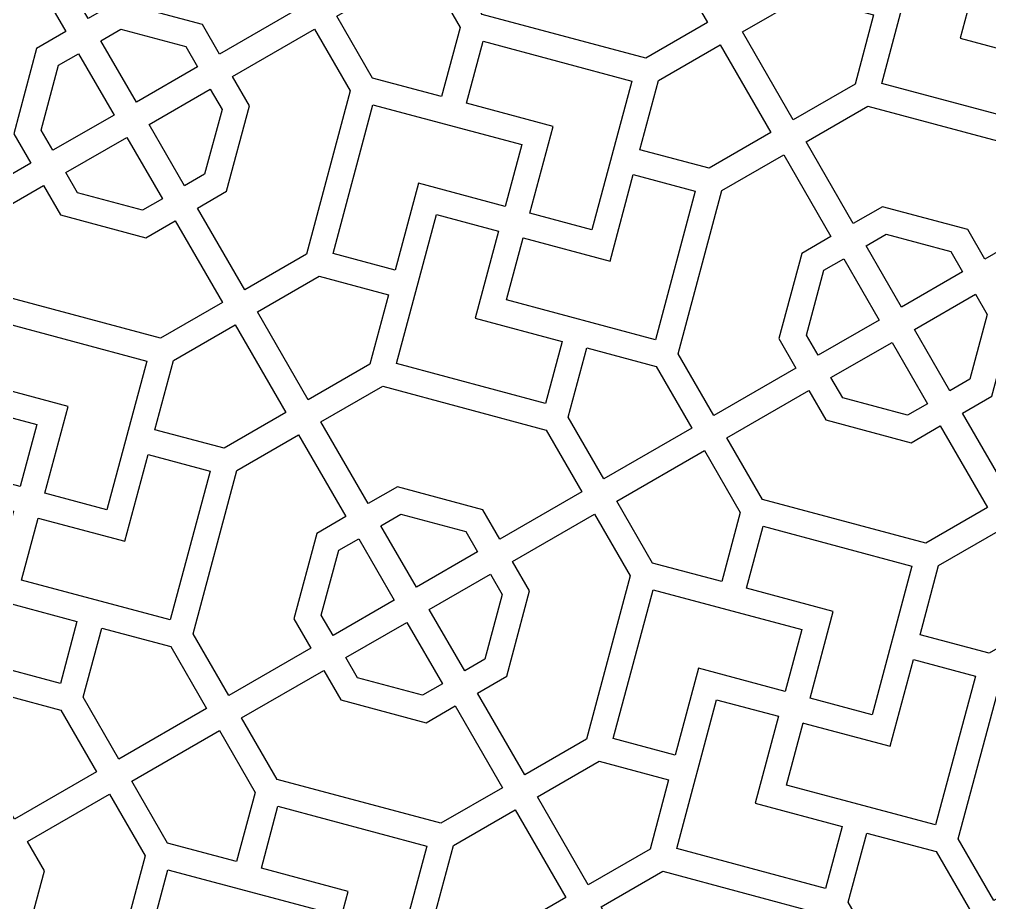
# Model space of a CAD drawing. Header units: centimetres. Extents: x 1.9 to 18.1, y -9.5 to 9.5.
# Drawn here: x 10.741 to 13.928, y 3.923 to 6.825 of the extents above; entities that cross this region are included whole.
import ezdxf

# ---------------------------------------------------------------- set-up
doc = ezdxf.new("R2010")
doc.units = ezdxf.units.CM
doc.header["$MEASUREMENT"] = 0
doc.layers.add('layer 1', color=7, linetype='Continuous')

msp = doc.modelspace()

# ---------------------------------------------------------------- linework, layer by layer
at = {"layer": 'layer 1', "color": 250}
for points, knots in [([(1.85394, 9.5), (1.85394, 9.5), (18.09811, 9.5), (18.09811, 9.5), (18.09811, 9.5), (18.09811, 9.5), (18.09811, 0.05572), (18.09811, 0.05572), (18.09811, 0.05572), (18.09811, 0.05572), (1.85394, 0.05572), (1.85394, 0.05572), (1.85394, 0.05572), (1.85394, 0.05572), (1.85394, 9.5), (1.85394, 9.5)], [0, 0, 0, 0, 0.2, 0.2, 0.2, 0.2, 0.4, 0.4, 0.4, 0.4, 0.6, 0.6, 0.6, 0.6, 1, 1, 1, 1]), ([(11.3429, 6.8074), (11.3429, 6.8074), (11.39878, 6.71061), (11.39878, 6.71061), (11.39878, 6.71061), (11.39878, 6.71061), (11.66827, 6.8662), (11.66827, 6.8662), (11.66827, 6.8662), (11.66827, 6.8662), (11.55109, 7.06916), (11.55109, 7.06916), (11.55109, 7.06916), (11.55109, 7.06916), (11.01444, 7.21296), (11.01444, 7.21296), (11.01444, 7.21296), (11.01444, 7.21296), (10.81156, 7.09582), (10.81156, 7.09582), (10.81156, 7.09582), (10.81156, 7.09582), (10.96667, 6.82717), (10.96667, 6.82717), (10.96667, 6.82717), (10.96667, 6.82717), (11.06254, 6.88252), (11.06254, 6.88252), (11.06254, 6.88252), (11.06254, 6.88252), (11.3429, 6.8074), (11.3429, 6.8074)], [0, 0, 0, 0, 0.1111111, 0.1111111, 0.1111111, 0.1111111, 0.2222222, 0.2222222, 0.2222222, 0.2222222, 0.3333333, 0.3333333, 0.3333333, 0.3333333, 0.4444444, 0.4444444, 0.4444444, 0.4444444, 0.5555556, 0.5555556, 0.5555556, 0.5555556, 0.6666667, 0.6666667, 0.6666667, 0.6666667, 0.7777778, 0.7777778, 0.7777778, 0.7777778, 1, 1, 1, 1]), ([(12.47021, 7.10247), (12.47021, 7.10247), (12.41432, 7.19926), (12.41432, 7.19926), (12.41432, 7.19926), (12.41432, 7.19926), (12.14467, 7.04358), (12.14467, 7.04358), (12.14467, 7.04358), (12.14467, 7.04358), (12.26172, 6.84084), (12.26172, 6.84084), (12.26172, 6.84084), (12.26172, 6.84084), (12.79873, 6.69695), (12.79873, 6.69695), (12.79873, 6.69695), (12.79873, 6.69695), (13.00154, 6.81405), (13.00154, 6.81405), (13.00154, 6.81405), (13.00154, 6.81405), (12.84643, 7.0827), (12.84643, 7.0827), (12.84643, 7.0827), (12.84643, 7.0827), (12.75056, 7.02735), (12.75056, 7.02735), (12.75056, 7.02735), (12.75056, 7.02735), (12.47021, 7.10247), (12.47021, 7.10247)], [0, 0, 0, 0, 0.1111111, 0.1111111, 0.1111111, 0.1111111, 0.2222222, 0.2222222, 0.2222222, 0.2222222, 0.3333333, 0.3333333, 0.3333333, 0.3333333, 0.4444444, 0.4444444, 0.4444444, 0.4444444, 0.5555556, 0.5555556, 0.5555556, 0.5555556, 0.6666667, 0.6666667, 0.6666667, 0.6666667, 0.7777778, 0.7777778, 0.7777778, 0.7777778, 1, 1, 1, 1]), ([(13.90861, 7.04865), (13.90861, 7.04865), (13.70497, 7.10321), (13.70497, 7.10321), (13.70497, 7.10321), (13.70497, 7.10321), (13.57395, 6.61424), (13.57395, 6.61424), (13.57395, 6.61424), (13.57395, 6.61424), (14.06292, 6.48322), (14.06292, 6.48322), (14.06292, 6.48322), (14.06292, 6.48322), (14.11749, 6.68685), (14.11749, 6.68685), (14.11749, 6.68685), (14.11749, 6.68685), (13.83215, 6.76331), (13.83215, 6.76331), (13.83215, 6.76331), (13.83215, 6.76331), (13.90861, 7.04865), (13.90861, 7.04865)], [0, 0, 0, 0, 0.1428571, 0.1428571, 0.1428571, 0.1428571, 0.2857143, 0.2857143, 0.2857143, 0.2857143, 0.4285714, 0.4285714, 0.4285714, 0.4285714, 0.5714286, 0.5714286, 0.5714286, 0.5714286, 0.7142857, 0.7142857, 0.7142857, 0.7142857, 1, 1, 1, 1]), ([(10.72242, 6.44917), (10.72242, 6.44917), (10.79754, 6.72952), (10.79754, 6.72952), (10.79754, 6.72952), (10.79754, 6.72952), (10.89341, 6.78488), (10.89341, 6.78488), (10.89341, 6.78488), (10.89341, 6.78488), (10.73831, 7.05353), (10.73831, 7.05353), (10.73831, 7.05353), (10.73831, 7.05353), (10.53526, 6.9363), (10.53526, 6.9363), (10.53526, 6.9363), (10.53526, 6.9363), (10.39147, 6.39966), (10.39147, 6.39966), (10.39147, 6.39966), (10.39147, 6.39966), (10.50865, 6.19669), (10.50865, 6.19669), (10.50865, 6.19669), (10.50865, 6.19669), (10.7783, 6.35238), (10.7783, 6.35238), (10.7783, 6.35238), (10.7783, 6.35238), (10.72242, 6.44917), (10.72242, 6.44917)], [0, 0, 0, 0, 0.1111111, 0.1111111, 0.1111111, 0.1111111, 0.2222222, 0.2222222, 0.2222222, 0.2222222, 0.3333333, 0.3333333, 0.3333333, 0.3333333, 0.4444444, 0.4444444, 0.4444444, 0.4444444, 0.5555556, 0.5555556, 0.5555556, 0.5555556, 0.6666667, 0.6666667, 0.6666667, 0.6666667, 0.7777778, 0.7777778, 0.7777778, 0.7777778, 1, 1, 1, 1]), ([(12.12821, 6.57101), (12.12821, 6.57101), (12.18912, 6.79832), (12.18912, 6.79832), (12.18912, 6.79832), (12.18912, 6.79832), (12.0718, 7.00151), (12.0718, 7.00151), (12.0718, 7.00151), (12.0718, 7.00151), (11.78343, 6.83501), (11.78343, 6.83501), (11.78343, 6.83501), (11.78343, 6.83501), (11.90065, 6.63198), (11.90065, 6.63198), (11.90065, 6.63198), (11.90065, 6.63198), (12.12821, 6.57101), (12.12821, 6.57101)], [0, 0, 0, 0, 0.1666667, 0.1666667, 0.1666667, 0.1666667, 0.3333333, 0.3333333, 0.3333333, 0.3333333, 0.5, 0.5, 0.5, 0.5, 0.6666667, 0.6666667, 0.6666667, 0.6666667, 1, 1, 1, 1]), ([(13.28336, 6.4951), (13.28336, 6.4951), (13.48633, 6.61228), (13.48633, 6.61228), (13.48633, 6.61228), (13.48633, 6.61228), (13.54725, 6.83966), (13.54725, 6.83966), (13.54725, 6.83966), (13.54725, 6.83966), (13.31976, 6.90062), (13.31976, 6.90062), (13.31976, 6.90062), (13.31976, 6.90062), (13.11686, 6.78348), (13.11686, 6.78348), (13.11686, 6.78348), (13.11686, 6.78348), (13.28336, 6.4951), (13.28336, 6.4951)], [0, 0, 0, 0, 0.1666667, 0.1666667, 0.1666667, 0.1666667, 0.3333333, 0.3333333, 0.3333333, 0.3333333, 0.5, 0.5, 0.5, 0.5, 0.6666667, 0.6666667, 0.6666667, 0.6666667, 1, 1, 1, 1]), ([(11.32591, 6.66854), (11.32591, 6.66854), (11.28746, 6.73515), (11.28746, 6.73515), (11.28746, 6.73515), (11.28746, 6.73515), (11.07443, 6.79223), (11.07443, 6.79223), (11.07443, 6.79223), (11.07443, 6.79223), (11.00874, 6.7543), (11.00874, 6.7543), (11.00874, 6.7543), (11.00874, 6.7543), (11.12517, 6.55264), (11.12517, 6.55264), (11.12517, 6.55264), (11.12517, 6.55264), (11.32591, 6.66854), (11.32591, 6.66854)], [0, 0, 0, 0, 0.1666667, 0.1666667, 0.1666667, 0.1666667, 0.3333333, 0.3333333, 0.3333333, 0.3333333, 0.5, 0.5, 0.5, 0.5, 0.6666667, 0.6666667, 0.6666667, 0.6666667, 1, 1, 1, 1]), ([(11.49696, 6.54056), (11.49696, 6.54056), (11.42184, 6.26021), (11.42184, 6.26021), (11.42184, 6.26021), (11.42184, 6.26021), (11.32596, 6.20486), (11.32596, 6.20486), (11.32596, 6.20486), (11.32596, 6.20486), (11.48107, 5.9362), (11.48107, 5.9362), (11.48107, 5.9362), (11.48107, 5.9362), (11.68388, 6.0533), (11.68388, 6.0533), (11.68388, 6.0533), (11.68388, 6.0533), (11.8277, 6.59005), (11.8277, 6.59005), (11.8277, 6.59005), (11.8277, 6.59005), (11.71056, 6.79295), (11.71056, 6.79295), (11.71056, 6.79295), (11.71056, 6.79295), (11.44107, 6.63736), (11.44107, 6.63736), (11.44107, 6.63736), (11.44107, 6.63736), (11.49696, 6.54056), (11.49696, 6.54056)], [0, 0, 0, 0, 0.1111111, 0.1111111, 0.1111111, 0.1111111, 0.2222222, 0.2222222, 0.2222222, 0.2222222, 0.3333333, 0.3333333, 0.3333333, 0.3333333, 0.4444444, 0.4444444, 0.4444444, 0.4444444, 0.5555556, 0.5555556, 0.5555556, 0.5555556, 0.6666667, 0.6666667, 0.6666667, 0.6666667, 0.7777778, 0.7777778, 0.7777778, 0.7777778, 1, 1, 1, 1]), ([(12.41827, 6.18802), (12.41827, 6.18802), (12.41838, 6.188), (12.41838, 6.188), (12.41838, 6.188), (12.41838, 6.188), (12.4183, 6.1877), (12.4183, 6.1877), (12.4183, 6.1877), (12.4183, 6.1877), (12.62206, 6.13311), (12.62206, 6.13311), (12.62206, 6.13311), (12.62206, 6.13311), (12.75308, 6.62207), (12.75308, 6.62207), (12.75308, 6.62207), (12.75308, 6.62207), (12.26411, 6.7531), (12.26411, 6.7531), (12.26411, 6.7531), (12.26411, 6.7531), (12.20948, 6.54923), (12.20948, 6.54923), (12.20948, 6.54923), (12.20948, 6.54923), (12.49459, 6.47284), (12.49459, 6.47284), (12.49459, 6.47284), (12.49459, 6.47284), (12.41827, 6.18802), (12.41827, 6.18802)], [0, 0, 0, 0, 0.1111111, 0.1111111, 0.1111111, 0.1111111, 0.2222222, 0.2222222, 0.2222222, 0.2222222, 0.3333333, 0.3333333, 0.3333333, 0.3333333, 0.4444444, 0.4444444, 0.4444444, 0.4444444, 0.5555556, 0.5555556, 0.5555556, 0.5555556, 0.6666667, 0.6666667, 0.6666667, 0.6666667, 0.7777778, 0.7777778, 0.7777778, 0.7777778, 1, 1, 1, 1]), ([(13.04361, 6.74118), (13.04361, 6.74118), (12.84071, 6.62404), (12.84071, 6.62404), (12.84071, 6.62404), (12.84071, 6.62404), (12.77972, 6.39642), (12.77972, 6.39642), (12.77972, 6.39642), (12.77972, 6.39642), (13.00697, 6.33553), (13.00697, 6.33553), (13.00697, 6.33553), (13.00697, 6.33553), (13.21011, 6.45281), (13.21011, 6.45281), (13.21011, 6.45281), (13.21011, 6.45281), (13.04361, 6.74118), (13.04361, 6.74118)], [0, 0, 0, 0, 0.1666667, 0.1666667, 0.1666667, 0.1666667, 0.3333333, 0.3333333, 0.3333333, 0.3333333, 0.5, 0.5, 0.5, 0.5, 0.6666667, 0.6666667, 0.6666667, 0.6666667, 1, 1, 1, 1]), ([(10.85117, 6.39444), (10.85117, 6.39444), (11.05192, 6.51035), (11.05192, 6.51035), (11.05192, 6.51035), (11.05192, 6.51035), (10.93548, 6.71201), (10.93548, 6.71201), (10.93548, 6.71201), (10.93548, 6.71201), (10.86979, 6.67408), (10.86979, 6.67408), (10.86979, 6.67408), (10.86979, 6.67408), (10.81271, 6.46106), (10.81271, 6.46106), (10.81271, 6.46106), (10.81271, 6.46106), (10.85117, 6.39444), (10.85117, 6.39444)], [0, 0, 0, 0, 0.1666667, 0.1666667, 0.1666667, 0.1666667, 0.3333333, 0.3333333, 0.3333333, 0.3333333, 0.5, 0.5, 0.5, 0.5, 0.6666667, 0.6666667, 0.6666667, 0.6666667, 1, 1, 1, 1]), ([(11.36821, 6.59529), (11.36821, 6.59529), (11.16746, 6.47939), (11.16746, 6.47939), (11.16746, 6.47939), (11.16746, 6.47939), (11.28389, 6.27772), (11.28389, 6.27772), (11.28389, 6.27772), (11.28389, 6.27772), (11.34958, 6.31565), (11.34958, 6.31565), (11.34958, 6.31565), (11.34958, 6.31565), (11.40666, 6.52868), (11.40666, 6.52868), (11.40666, 6.52868), (11.40666, 6.52868), (11.36821, 6.59529), (11.36821, 6.59529)], [0, 0, 0, 0, 0.1666667, 0.1666667, 0.1666667, 0.1666667, 0.3333333, 0.3333333, 0.3333333, 0.3333333, 0.5, 0.5, 0.5, 0.5, 0.6666667, 0.6666667, 0.6666667, 0.6666667, 1, 1, 1, 1]), ([(12.33674, 6.20982), (12.33674, 6.20982), (12.33699, 6.20975), (12.33699, 6.20975), (12.33699, 6.20975), (12.33699, 6.20975), (12.39154, 6.41334), (12.39154, 6.41334), (12.39154, 6.41334), (12.39154, 6.41334), (11.90257, 6.54436), (11.90257, 6.54436), (11.90257, 6.54436), (11.90257, 6.54436), (11.77155, 6.05539), (11.77155, 6.05539), (11.77155, 6.05539), (11.77155, 6.05539), (11.9753, 6.00079), (11.9753, 6.00079), (11.9753, 6.00079), (11.9753, 6.00079), (12.05175, 6.28612), (12.05175, 6.28612), (12.05175, 6.28612), (12.05175, 6.28612), (12.33673, 6.20976), (12.33673, 6.20976), (12.33673, 6.20976), (12.33673, 6.20976), (12.33674, 6.20982), (12.33674, 6.20982)], [0, 0, 0, 0, 0.1111111, 0.1111111, 0.1111111, 0.1111111, 0.2222222, 0.2222222, 0.2222222, 0.2222222, 0.3333333, 0.3333333, 0.3333333, 0.3333333, 0.4444444, 0.4444444, 0.4444444, 0.4444444, 0.5555556, 0.5555556, 0.5555556, 0.5555556, 0.6666667, 0.6666667, 0.6666667, 0.6666667, 0.7777778, 0.7777778, 0.7777778, 0.7777778, 1, 1, 1, 1]), ([(13.85677, 6.13381), (13.85677, 6.13381), (13.91265, 6.03702), (13.91265, 6.03702), (13.91265, 6.03702), (13.91265, 6.03702), (14.18214, 6.19261), (14.18214, 6.19261), (14.18214, 6.19261), (14.18214, 6.19261), (14.06495, 6.39557), (14.06495, 6.39557), (14.06495, 6.39557), (14.06495, 6.39557), (13.52831, 6.53937), (13.52831, 6.53937), (13.52831, 6.53937), (13.52831, 6.53937), (13.32543, 6.42223), (13.32543, 6.42223), (13.32543, 6.42223), (13.32543, 6.42223), (13.48053, 6.15358), (13.48053, 6.15358), (13.48053, 6.15358), (13.48053, 6.15358), (13.57641, 6.20893), (13.57641, 6.20893), (13.57641, 6.20893), (13.57641, 6.20893), (13.85677, 6.13381), (13.85677, 6.13381)], [0, 0, 0, 0, 0.1111111, 0.1111111, 0.1111111, 0.1111111, 0.2222222, 0.2222222, 0.2222222, 0.2222222, 0.3333333, 0.3333333, 0.3333333, 0.3333333, 0.4444444, 0.4444444, 0.4444444, 0.4444444, 0.5555556, 0.5555556, 0.5555556, 0.5555556, 0.6666667, 0.6666667, 0.6666667, 0.6666667, 0.7777778, 0.7777778, 0.7777778, 0.7777778, 1, 1, 1, 1]), ([(10.89346, 6.32119), (10.89346, 6.32119), (10.93192, 6.25458), (10.93192, 6.25458), (10.93192, 6.25458), (10.93192, 6.25458), (11.14494, 6.1975), (11.14494, 6.1975), (11.14494, 6.1975), (11.14494, 6.1975), (11.21064, 6.23543), (11.21064, 6.23543), (11.21064, 6.23543), (11.21064, 6.23543), (11.09421, 6.43709), (11.09421, 6.43709), (11.09421, 6.43709), (11.09421, 6.43709), (10.89346, 6.32119), (10.89346, 6.32119)], [0, 0, 0, 0, 0.1666667, 0.1666667, 0.1666667, 0.1666667, 0.3333333, 0.3333333, 0.3333333, 0.3333333, 0.5, 0.5, 0.5, 0.5, 0.6666667, 0.6666667, 0.6666667, 0.6666667, 1, 1, 1, 1]), ([(13.23629, 5.77558), (13.23629, 5.77558), (13.31141, 6.05593), (13.31141, 6.05593), (13.31141, 6.05593), (13.31141, 6.05593), (13.40728, 6.11129), (13.40728, 6.11129), (13.40728, 6.11129), (13.40728, 6.11129), (13.25218, 6.37994), (13.25218, 6.37994), (13.25218, 6.37994), (13.25218, 6.37994), (13.04913, 6.26271), (13.04913, 6.26271), (13.04913, 6.26271), (13.04913, 6.26271), (12.90534, 5.72607), (12.90534, 5.72607), (12.90534, 5.72607), (12.90534, 5.72607), (13.02252, 5.5231), (13.02252, 5.5231), (13.02252, 5.5231), (13.02252, 5.5231), (13.29217, 5.67879), (13.29217, 5.67879), (13.29217, 5.67879), (13.29217, 5.67879), (13.23629, 5.77558), (13.23629, 5.77558)], [0, 0, 0, 0, 0.1111111, 0.1111111, 0.1111111, 0.1111111, 0.2222222, 0.2222222, 0.2222222, 0.2222222, 0.3333333, 0.3333333, 0.3333333, 0.3333333, 0.4444444, 0.4444444, 0.4444444, 0.4444444, 0.5555556, 0.5555556, 0.5555556, 0.5555556, 0.6666667, 0.6666667, 0.6666667, 0.6666667, 0.7777778, 0.7777778, 0.7777778, 0.7777778, 1, 1, 1, 1]), ([(12.39658, 6.10642), (12.39658, 6.10642), (12.39655, 6.10632), (12.39655, 6.10632), (12.39655, 6.10632), (12.39655, 6.10632), (12.39607, 6.10645), (12.39607, 6.10645), (12.39607, 6.10645), (12.39607, 6.10645), (12.34147, 5.90266), (12.34147, 5.90266), (12.34147, 5.90266), (12.34147, 5.90266), (12.83044, 5.77165), (12.83044, 5.77165), (12.83044, 5.77165), (12.83044, 5.77165), (12.96146, 6.26061), (12.96146, 6.26061), (12.96146, 6.26061), (12.96146, 6.26061), (12.75794, 6.31515), (12.75794, 6.31515), (12.75794, 6.31515), (12.75794, 6.31515), (12.68155, 6.03006), (12.68155, 6.03006), (12.68155, 6.03006), (12.68155, 6.03006), (12.39658, 6.10642), (12.39658, 6.10642)], [0, 0, 0, 0, 0.1111111, 0.1111111, 0.1111111, 0.1111111, 0.2222222, 0.2222222, 0.2222222, 0.2222222, 0.3333333, 0.3333333, 0.3333333, 0.3333333, 0.4444444, 0.4444444, 0.4444444, 0.4444444, 0.5555556, 0.5555556, 0.5555556, 0.5555556, 0.6666667, 0.6666667, 0.6666667, 0.6666667, 0.7777778, 0.7777778, 0.7777778, 0.7777778, 1, 1, 1, 1]), ([(10.87648, 6.18233), (10.87648, 6.18233), (10.82059, 6.27912), (10.82059, 6.27912), (10.82059, 6.27912), (10.82059, 6.27912), (10.55094, 6.12344), (10.55094, 6.12344), (10.55094, 6.12344), (10.55094, 6.12344), (10.66799, 5.9207), (10.66799, 5.9207), (10.66799, 5.9207), (10.66799, 5.9207), (11.205, 5.77682), (11.205, 5.77682), (11.205, 5.77682), (11.205, 5.77682), (11.40781, 5.89391), (11.40781, 5.89391), (11.40781, 5.89391), (11.40781, 5.89391), (11.25271, 6.16256), (11.25271, 6.16256), (11.25271, 6.16256), (11.25271, 6.16256), (11.15683, 6.10721), (11.15683, 6.10721), (11.15683, 6.10721), (11.15683, 6.10721), (10.87648, 6.18233), (10.87648, 6.18233)], [0, 0, 0, 0, 0.1111111, 0.1111111, 0.1111111, 0.1111111, 0.2222222, 0.2222222, 0.2222222, 0.2222222, 0.3333333, 0.3333333, 0.3333333, 0.3333333, 0.4444444, 0.4444444, 0.4444444, 0.4444444, 0.5555556, 0.5555556, 0.5555556, 0.5555556, 0.6666667, 0.6666667, 0.6666667, 0.6666667, 0.7777778, 0.7777778, 0.7777778, 0.7777778, 1, 1, 1, 1]), ([(12.31488, 6.12851), (12.31488, 6.12851), (12.11125, 6.18307), (12.11125, 6.18307), (12.11125, 6.18307), (12.11125, 6.18307), (11.98023, 5.6941), (11.98023, 5.6941), (11.98023, 5.6941), (11.98023, 5.6941), (12.4692, 5.56308), (12.4692, 5.56308), (12.4692, 5.56308), (12.4692, 5.56308), (12.52376, 5.76672), (12.52376, 5.76672), (12.52376, 5.76672), (12.52376, 5.76672), (12.23843, 5.84317), (12.23843, 5.84317), (12.23843, 5.84317), (12.23843, 5.84317), (12.31488, 6.12851), (12.31488, 6.12851)], [0, 0, 0, 0, 0.1428571, 0.1428571, 0.1428571, 0.1428571, 0.2857143, 0.2857143, 0.2857143, 0.2857143, 0.4285714, 0.4285714, 0.4285714, 0.4285714, 0.5714286, 0.5714286, 0.5714286, 0.5714286, 0.7142857, 0.7142857, 0.7142857, 0.7142857, 1, 1, 1, 1]), ([(13.83978, 5.99495), (13.83978, 5.99495), (13.80132, 6.06156), (13.80132, 6.06156), (13.80132, 6.06156), (13.80132, 6.06156), (13.5883, 6.11864), (13.5883, 6.11864), (13.5883, 6.11864), (13.5883, 6.11864), (13.5226, 6.08071), (13.5226, 6.08071), (13.5226, 6.08071), (13.5226, 6.08071), (13.63903, 5.87905), (13.63903, 5.87905), (13.63903, 5.87905), (13.63903, 5.87905), (13.83978, 5.99495), (13.83978, 5.99495)], [0, 0, 0, 0, 0.1666667, 0.1666667, 0.1666667, 0.1666667, 0.3333333, 0.3333333, 0.3333333, 0.3333333, 0.5, 0.5, 0.5, 0.5, 0.6666667, 0.6666667, 0.6666667, 0.6666667, 1, 1, 1, 1]), ([(14.01083, 5.86697), (14.01083, 5.86697), (13.9357, 5.58662), (13.9357, 5.58662), (13.9357, 5.58662), (13.9357, 5.58662), (13.83983, 5.53127), (13.83983, 5.53127), (13.83983, 5.53127), (13.83983, 5.53127), (13.99493, 5.26261), (13.99493, 5.26261), (13.99493, 5.26261), (13.99493, 5.26261), (14.19775, 5.37971), (14.19775, 5.37971), (14.19775, 5.37971), (14.19775, 5.37971), (14.34157, 5.91646), (14.34157, 5.91646), (14.34157, 5.91646), (14.34157, 5.91646), (14.22443, 6.11936), (14.22443, 6.11936), (14.22443, 6.11936), (14.22443, 6.11936), (13.95494, 5.96377), (13.95494, 5.96377), (13.95494, 5.96377), (13.95494, 5.96377), (14.01083, 5.86697), (14.01083, 5.86697)], [0, 0, 0, 0, 0.1111111, 0.1111111, 0.1111111, 0.1111111, 0.2222222, 0.2222222, 0.2222222, 0.2222222, 0.3333333, 0.3333333, 0.3333333, 0.3333333, 0.4444444, 0.4444444, 0.4444444, 0.4444444, 0.5555556, 0.5555556, 0.5555556, 0.5555556, 0.6666667, 0.6666667, 0.6666667, 0.6666667, 0.7777778, 0.7777778, 0.7777778, 0.7777778, 1, 1, 1, 1]), ([(13.36503, 5.72085), (13.36503, 5.72085), (13.56578, 5.83676), (13.56578, 5.83676), (13.56578, 5.83676), (13.56578, 5.83676), (13.44935, 6.03842), (13.44935, 6.03842), (13.44935, 6.03842), (13.44935, 6.03842), (13.38366, 6.00049), (13.38366, 6.00049), (13.38366, 6.00049), (13.38366, 6.00049), (13.32658, 5.78747), (13.32658, 5.78747), (13.32658, 5.78747), (13.32658, 5.78747), (13.36503, 5.72085), (13.36503, 5.72085)], [0, 0, 0, 0, 0.1666667, 0.1666667, 0.1666667, 0.1666667, 0.3333333, 0.3333333, 0.3333333, 0.3333333, 0.5, 0.5, 0.5, 0.5, 0.6666667, 0.6666667, 0.6666667, 0.6666667, 1, 1, 1, 1]), ([(11.68963, 5.57496), (11.68963, 5.57496), (11.8926, 5.69214), (11.8926, 5.69214), (11.8926, 5.69214), (11.8926, 5.69214), (11.95352, 5.91952), (11.95352, 5.91952), (11.95352, 5.91952), (11.95352, 5.91952), (11.72603, 5.98048), (11.72603, 5.98048), (11.72603, 5.98048), (11.72603, 5.98048), (11.52313, 5.86334), (11.52313, 5.86334), (11.52313, 5.86334), (11.52313, 5.86334), (11.68963, 5.57496), (11.68963, 5.57496)], [0, 0, 0, 0, 0.1666667, 0.1666667, 0.1666667, 0.1666667, 0.3333333, 0.3333333, 0.3333333, 0.3333333, 0.5, 0.5, 0.5, 0.5, 0.6666667, 0.6666667, 0.6666667, 0.6666667, 1, 1, 1, 1]), ([(13.88207, 5.9217), (13.88207, 5.9217), (13.68133, 5.8058), (13.68133, 5.8058), (13.68133, 5.8058), (13.68133, 5.8058), (13.79776, 5.60413), (13.79776, 5.60413), (13.79776, 5.60413), (13.79776, 5.60413), (13.86345, 5.64206), (13.86345, 5.64206), (13.86345, 5.64206), (13.86345, 5.64206), (13.92053, 5.85509), (13.92053, 5.85509), (13.92053, 5.85509), (13.92053, 5.85509), (13.88207, 5.9217), (13.88207, 5.9217)], [0, 0, 0, 0, 0.1666667, 0.1666667, 0.1666667, 0.1666667, 0.3333333, 0.3333333, 0.3333333, 0.3333333, 0.5, 0.5, 0.5, 0.5, 0.6666667, 0.6666667, 0.6666667, 0.6666667, 1, 1, 1, 1]), ([(10.82454, 5.26789), (10.82454, 5.26789), (10.82465, 5.26786), (10.82465, 5.26786), (10.82465, 5.26786), (10.82465, 5.26786), (10.82457, 5.26756), (10.82457, 5.26756), (10.82457, 5.26756), (10.82457, 5.26756), (11.02833, 5.21297), (11.02833, 5.21297), (11.02833, 5.21297), (11.02833, 5.21297), (11.15935, 5.70193), (11.15935, 5.70193), (11.15935, 5.70193), (11.15935, 5.70193), (10.67038, 5.83296), (10.67038, 5.83296), (10.67038, 5.83296), (10.67038, 5.83296), (10.61575, 5.62909), (10.61575, 5.62909), (10.61575, 5.62909), (10.61575, 5.62909), (10.90086, 5.5527), (10.90086, 5.5527), (10.90086, 5.5527), (10.90086, 5.5527), (10.82454, 5.26789), (10.82454, 5.26789)], [0, 0, 0, 0, 0.1111111, 0.1111111, 0.1111111, 0.1111111, 0.2222222, 0.2222222, 0.2222222, 0.2222222, 0.3333333, 0.3333333, 0.3333333, 0.3333333, 0.4444444, 0.4444444, 0.4444444, 0.4444444, 0.5555556, 0.5555556, 0.5555556, 0.5555556, 0.6666667, 0.6666667, 0.6666667, 0.6666667, 0.7777778, 0.7777778, 0.7777778, 0.7777778, 1, 1, 1, 1]), ([(11.44988, 5.82104), (11.44988, 5.82104), (11.24698, 5.7039), (11.24698, 5.7039), (11.24698, 5.7039), (11.24698, 5.7039), (11.18599, 5.47628), (11.18599, 5.47628), (11.18599, 5.47628), (11.18599, 5.47628), (11.41325, 5.41539), (11.41325, 5.41539), (11.41325, 5.41539), (11.41325, 5.41539), (11.61638, 5.53267), (11.61638, 5.53267), (11.61638, 5.53267), (11.61638, 5.53267), (11.44988, 5.82104), (11.44988, 5.82104)], [0, 0, 0, 0, 0.1666667, 0.1666667, 0.1666667, 0.1666667, 0.3333333, 0.3333333, 0.3333333, 0.3333333, 0.5, 0.5, 0.5, 0.5, 0.6666667, 0.6666667, 0.6666667, 0.6666667, 1, 1, 1, 1]), ([(12.94965, 5.48103), (12.94965, 5.48103), (12.83247, 5.684), (12.83247, 5.684), (12.83247, 5.684), (12.83247, 5.684), (12.60503, 5.74494), (12.60503, 5.74494), (12.60503, 5.74494), (12.60503, 5.74494), (12.54409, 5.51751), (12.54409, 5.51751), (12.54409, 5.51751), (12.54409, 5.51751), (12.66127, 5.31454), (12.66127, 5.31454), (12.66127, 5.31454), (12.66127, 5.31454), (12.94965, 5.48103), (12.94965, 5.48103)], [0, 0, 0, 0, 0.1666667, 0.1666667, 0.1666667, 0.1666667, 0.3333333, 0.3333333, 0.3333333, 0.3333333, 0.5, 0.5, 0.5, 0.5, 0.6666667, 0.6666667, 0.6666667, 0.6666667, 1, 1, 1, 1]), ([(13.40733, 5.6476), (13.40733, 5.6476), (13.44579, 5.58099), (13.44579, 5.58099), (13.44579, 5.58099), (13.44579, 5.58099), (13.65881, 5.52391), (13.65881, 5.52391), (13.65881, 5.52391), (13.65881, 5.52391), (13.72451, 5.56184), (13.72451, 5.56184), (13.72451, 5.56184), (13.72451, 5.56184), (13.60808, 5.76351), (13.60808, 5.76351), (13.60808, 5.76351), (13.60808, 5.76351), (13.40733, 5.6476), (13.40733, 5.6476)], [0, 0, 0, 0, 0.1666667, 0.1666667, 0.1666667, 0.1666667, 0.3333333, 0.3333333, 0.3333333, 0.3333333, 0.5, 0.5, 0.5, 0.5, 0.6666667, 0.6666667, 0.6666667, 0.6666667, 1, 1, 1, 1]), ([(10.74302, 5.28968), (10.74302, 5.28968), (10.74326, 5.28962), (10.74326, 5.28962), (10.74326, 5.28962), (10.74326, 5.28962), (10.79781, 5.49319), (10.79781, 5.49319), (10.79781, 5.49319), (10.79781, 5.49319), (10.30884, 5.62422), (10.30884, 5.62422), (10.30884, 5.62422), (10.30884, 5.62422), (10.17782, 5.13525), (10.17782, 5.13525), (10.17782, 5.13525), (10.17782, 5.13525), (10.38157, 5.08065), (10.38157, 5.08065), (10.38157, 5.08065), (10.38157, 5.08065), (10.45802, 5.36598), (10.45802, 5.36598), (10.45802, 5.36598), (10.45802, 5.36598), (10.743, 5.28962), (10.743, 5.28962), (10.743, 5.28962), (10.743, 5.28962), (10.74302, 5.28968), (10.74302, 5.28968)], [0, 0, 0, 0, 0.1111111, 0.1111111, 0.1111111, 0.1111111, 0.2222222, 0.2222222, 0.2222222, 0.2222222, 0.3333333, 0.3333333, 0.3333333, 0.3333333, 0.4444444, 0.4444444, 0.4444444, 0.4444444, 0.5555556, 0.5555556, 0.5555556, 0.5555556, 0.6666667, 0.6666667, 0.6666667, 0.6666667, 0.7777778, 0.7777778, 0.7777778, 0.7777778, 1, 1, 1, 1]), ([(12.26304, 5.21367), (12.26304, 5.21367), (12.31892, 5.11688), (12.31892, 5.11688), (12.31892, 5.11688), (12.31892, 5.11688), (12.58841, 5.27247), (12.58841, 5.27247), (12.58841, 5.27247), (12.58841, 5.27247), (12.47123, 5.47543), (12.47123, 5.47543), (12.47123, 5.47543), (12.47123, 5.47543), (11.93458, 5.61923), (11.93458, 5.61923), (11.93458, 5.61923), (11.93458, 5.61923), (11.7317, 5.50209), (11.7317, 5.50209), (11.7317, 5.50209), (11.7317, 5.50209), (11.88681, 5.23344), (11.88681, 5.23344), (11.88681, 5.23344), (11.88681, 5.23344), (11.98268, 5.28879), (11.98268, 5.28879), (11.98268, 5.28879), (11.98268, 5.28879), (12.26304, 5.21367), (12.26304, 5.21367)], [0, 0, 0, 0, 0.1111111, 0.1111111, 0.1111111, 0.1111111, 0.2222222, 0.2222222, 0.2222222, 0.2222222, 0.3333333, 0.3333333, 0.3333333, 0.3333333, 0.4444444, 0.4444444, 0.4444444, 0.4444444, 0.5555556, 0.5555556, 0.5555556, 0.5555556, 0.6666667, 0.6666667, 0.6666667, 0.6666667, 0.7777778, 0.7777778, 0.7777778, 0.7777778, 1, 1, 1, 1]), ([(13.39035, 5.50874), (13.39035, 5.50874), (13.33446, 5.60553), (13.33446, 5.60553), (13.33446, 5.60553), (13.33446, 5.60553), (13.06481, 5.44985), (13.06481, 5.44985), (13.06481, 5.44985), (13.06481, 5.44985), (13.18186, 5.24712), (13.18186, 5.24712), (13.18186, 5.24712), (13.18186, 5.24712), (13.71887, 5.10323), (13.71887, 5.10323), (13.71887, 5.10323), (13.71887, 5.10323), (13.92168, 5.22032), (13.92168, 5.22032), (13.92168, 5.22032), (13.92168, 5.22032), (13.76658, 5.48898), (13.76658, 5.48898), (13.76658, 5.48898), (13.76658, 5.48898), (13.6707, 5.43362), (13.6707, 5.43362), (13.6707, 5.43362), (13.6707, 5.43362), (13.39035, 5.50874), (13.39035, 5.50874)], [0, 0, 0, 0, 0.1111111, 0.1111111, 0.1111111, 0.1111111, 0.2222222, 0.2222222, 0.2222222, 0.2222222, 0.3333333, 0.3333333, 0.3333333, 0.3333333, 0.4444444, 0.4444444, 0.4444444, 0.4444444, 0.5555556, 0.5555556, 0.5555556, 0.5555556, 0.6666667, 0.6666667, 0.6666667, 0.6666667, 0.7777778, 0.7777778, 0.7777778, 0.7777778, 1, 1, 1, 1]), ([(11.64256, 4.85544), (11.64256, 4.85544), (11.71768, 5.13579), (11.71768, 5.13579), (11.71768, 5.13579), (11.71768, 5.13579), (11.81356, 5.19115), (11.81356, 5.19115), (11.81356, 5.19115), (11.81356, 5.19115), (11.65845, 5.4598), (11.65845, 5.4598), (11.65845, 5.4598), (11.65845, 5.4598), (11.4554, 5.34257), (11.4554, 5.34257), (11.4554, 5.34257), (11.4554, 5.34257), (11.31161, 4.80593), (11.31161, 4.80593), (11.31161, 4.80593), (11.31161, 4.80593), (11.42879, 4.60296), (11.42879, 4.60296), (11.42879, 4.60296), (11.42879, 4.60296), (11.69844, 4.75865), (11.69844, 4.75865), (11.69844, 4.75865), (11.69844, 4.75865), (11.64256, 4.85544), (11.64256, 4.85544)], [0, 0, 0, 0, 0.1111111, 0.1111111, 0.1111111, 0.1111111, 0.2222222, 0.2222222, 0.2222222, 0.2222222, 0.3333333, 0.3333333, 0.3333333, 0.3333333, 0.4444444, 0.4444444, 0.4444444, 0.4444444, 0.5555556, 0.5555556, 0.5555556, 0.5555556, 0.6666667, 0.6666667, 0.6666667, 0.6666667, 0.7777778, 0.7777778, 0.7777778, 0.7777778, 1, 1, 1, 1]), ([(10.80285, 5.18628), (10.80285, 5.18628), (10.80282, 5.18618), (10.80282, 5.18618), (10.80282, 5.18618), (10.80282, 5.18618), (10.80234, 5.18631), (10.80234, 5.18631), (10.80234, 5.18631), (10.80234, 5.18631), (10.74774, 4.98252), (10.74774, 4.98252), (10.74774, 4.98252), (10.74774, 4.98252), (11.23671, 4.8515), (11.23671, 4.8515), (11.23671, 4.8515), (11.23671, 4.8515), (11.36773, 5.34047), (11.36773, 5.34047), (11.36773, 5.34047), (11.36773, 5.34047), (11.16421, 5.39501), (11.16421, 5.39501), (11.16421, 5.39501), (11.16421, 5.39501), (11.08783, 5.10992), (11.08783, 5.10992), (11.08783, 5.10992), (11.08783, 5.10992), (10.80285, 5.18628), (10.80285, 5.18628)], [0, 0, 0, 0, 0.1111111, 0.1111111, 0.1111111, 0.1111111, 0.2222222, 0.2222222, 0.2222222, 0.2222222, 0.3333333, 0.3333333, 0.3333333, 0.3333333, 0.4444444, 0.4444444, 0.4444444, 0.4444444, 0.5555556, 0.5555556, 0.5555556, 0.5555556, 0.6666667, 0.6666667, 0.6666667, 0.6666667, 0.7777778, 0.7777778, 0.7777778, 0.7777778, 1, 1, 1, 1]), ([(13.04835, 4.97728), (13.04835, 4.97728), (13.10926, 5.20459), (13.10926, 5.20459), (13.10926, 5.20459), (13.10926, 5.20459), (12.99194, 5.40778), (12.99194, 5.40778), (12.99194, 5.40778), (12.99194, 5.40778), (12.70357, 5.24129), (12.70357, 5.24129), (12.70357, 5.24129), (12.70357, 5.24129), (12.82079, 5.03825), (12.82079, 5.03825), (12.82079, 5.03825), (12.82079, 5.03825), (13.04835, 4.97728), (13.04835, 4.97728)], [0, 0, 0, 0, 0.1666667, 0.1666667, 0.1666667, 0.1666667, 0.3333333, 0.3333333, 0.3333333, 0.3333333, 0.5, 0.5, 0.5, 0.5, 0.6666667, 0.6666667, 0.6666667, 0.6666667, 1, 1, 1, 1]), ([(10.72115, 5.20837), (10.72115, 5.20837), (10.51752, 5.26293), (10.51752, 5.26293), (10.51752, 5.26293), (10.51752, 5.26293), (10.3865, 4.77396), (10.3865, 4.77396), (10.3865, 4.77396), (10.3865, 4.77396), (10.87547, 4.64294), (10.87547, 4.64294), (10.87547, 4.64294), (10.87547, 4.64294), (10.93003, 4.84657), (10.93003, 4.84657), (10.93003, 4.84657), (10.93003, 4.84657), (10.6447, 4.92303), (10.6447, 4.92303), (10.6447, 4.92303), (10.6447, 4.92303), (10.72115, 5.20837), (10.72115, 5.20837)], [0, 0, 0, 0, 0.1428571, 0.1428571, 0.1428571, 0.1428571, 0.2857143, 0.2857143, 0.2857143, 0.2857143, 0.4285714, 0.4285714, 0.4285714, 0.4285714, 0.5714286, 0.5714286, 0.5714286, 0.5714286, 0.7142857, 0.7142857, 0.7142857, 0.7142857, 1, 1, 1, 1]), ([(12.24605, 5.07481), (12.24605, 5.07481), (12.2076, 5.14142), (12.2076, 5.14142), (12.2076, 5.14142), (12.2076, 5.14142), (11.99457, 5.1985), (11.99457, 5.1985), (11.99457, 5.1985), (11.99457, 5.1985), (11.92888, 5.16057), (11.92888, 5.16057), (11.92888, 5.16057), (11.92888, 5.16057), (12.04531, 4.95891), (12.04531, 4.95891), (12.04531, 4.95891), (12.04531, 4.95891), (12.24605, 5.07481), (12.24605, 5.07481)], [0, 0, 0, 0, 0.1666667, 0.1666667, 0.1666667, 0.1666667, 0.3333333, 0.3333333, 0.3333333, 0.3333333, 0.5, 0.5, 0.5, 0.5, 0.6666667, 0.6666667, 0.6666667, 0.6666667, 1, 1, 1, 1]), ([(12.4171, 4.94684), (12.4171, 4.94684), (12.34198, 4.66648), (12.34198, 4.66648), (12.34198, 4.66648), (12.34198, 4.66648), (12.2461, 4.61113), (12.2461, 4.61113), (12.2461, 4.61113), (12.2461, 4.61113), (12.4012, 4.34247), (12.4012, 4.34247), (12.4012, 4.34247), (12.4012, 4.34247), (12.60402, 4.45957), (12.60402, 4.45957), (12.60402, 4.45957), (12.60402, 4.45957), (12.74784, 4.99632), (12.74784, 4.99632), (12.74784, 4.99632), (12.74784, 4.99632), (12.6307, 5.19922), (12.6307, 5.19922), (12.6307, 5.19922), (12.6307, 5.19922), (12.36121, 5.04363), (12.36121, 5.04363), (12.36121, 5.04363), (12.36121, 5.04363), (12.4171, 4.94684), (12.4171, 4.94684)], [0, 0, 0, 0, 0.1111111, 0.1111111, 0.1111111, 0.1111111, 0.2222222, 0.2222222, 0.2222222, 0.2222222, 0.3333333, 0.3333333, 0.3333333, 0.3333333, 0.4444444, 0.4444444, 0.4444444, 0.4444444, 0.5555556, 0.5555556, 0.5555556, 0.5555556, 0.6666667, 0.6666667, 0.6666667, 0.6666667, 0.7777778, 0.7777778, 0.7777778, 0.7777778, 1, 1, 1, 1]), ([(13.33841, 4.5943), (13.33841, 4.5943), (13.33852, 4.59427), (13.33852, 4.59427), (13.33852, 4.59427), (13.33852, 4.59427), (13.33844, 4.59397), (13.33844, 4.59397), (13.33844, 4.59397), (13.33844, 4.59397), (13.5422, 4.53938), (13.5422, 4.53938), (13.5422, 4.53938), (13.5422, 4.53938), (13.67322, 5.02834), (13.67322, 5.02834), (13.67322, 5.02834), (13.67322, 5.02834), (13.18425, 5.15937), (13.18425, 5.15937), (13.18425, 5.15937), (13.18425, 5.15937), (13.12962, 4.9555), (13.12962, 4.9555), (13.12962, 4.9555), (13.12962, 4.9555), (13.41473, 4.87911), (13.41473, 4.87911), (13.41473, 4.87911), (13.41473, 4.87911), (13.33841, 4.5943), (13.33841, 4.5943)], [0, 0, 0, 0, 0.1111111, 0.1111111, 0.1111111, 0.1111111, 0.2222222, 0.2222222, 0.2222222, 0.2222222, 0.3333333, 0.3333333, 0.3333333, 0.3333333, 0.4444444, 0.4444444, 0.4444444, 0.4444444, 0.5555556, 0.5555556, 0.5555556, 0.5555556, 0.6666667, 0.6666667, 0.6666667, 0.6666667, 0.7777778, 0.7777778, 0.7777778, 0.7777778, 1, 1, 1, 1]), ([(13.96375, 5.14746), (13.96375, 5.14746), (13.76085, 5.03031), (13.76085, 5.03031), (13.76085, 5.03031), (13.76085, 5.03031), (13.69986, 4.80269), (13.69986, 4.80269), (13.69986, 4.80269), (13.69986, 4.80269), (13.92711, 4.7418), (13.92711, 4.7418), (13.92711, 4.7418), (13.92711, 4.7418), (14.13025, 4.85908), (14.13025, 4.85908), (14.13025, 4.85908), (14.13025, 4.85908), (13.96375, 5.14746), (13.96375, 5.14746)], [0, 0, 0, 0, 0.1666667, 0.1666667, 0.1666667, 0.1666667, 0.3333333, 0.3333333, 0.3333333, 0.3333333, 0.5, 0.5, 0.5, 0.5, 0.6666667, 0.6666667, 0.6666667, 0.6666667, 1, 1, 1, 1]), ([(11.77131, 4.80072), (11.77131, 4.80072), (11.97205, 4.91662), (11.97205, 4.91662), (11.97205, 4.91662), (11.97205, 4.91662), (11.85562, 5.11828), (11.85562, 5.11828), (11.85562, 5.11828), (11.85562, 5.11828), (11.78993, 5.08035), (11.78993, 5.08035), (11.78993, 5.08035), (11.78993, 5.08035), (11.73285, 4.86733), (11.73285, 4.86733), (11.73285, 4.86733), (11.73285, 4.86733), (11.77131, 4.80072), (11.77131, 4.80072)], [0, 0, 0, 0, 0.1666667, 0.1666667, 0.1666667, 0.1666667, 0.3333333, 0.3333333, 0.3333333, 0.3333333, 0.5, 0.5, 0.5, 0.5, 0.6666667, 0.6666667, 0.6666667, 0.6666667, 1, 1, 1, 1]), ([(12.28835, 5.00156), (12.28835, 5.00156), (12.0876, 4.88566), (12.0876, 4.88566), (12.0876, 4.88566), (12.0876, 4.88566), (12.20403, 4.68399), (12.20403, 4.68399), (12.20403, 4.68399), (12.20403, 4.68399), (12.26972, 4.72192), (12.26972, 4.72192), (12.26972, 4.72192), (12.26972, 4.72192), (12.3268, 4.93495), (12.3268, 4.93495), (12.3268, 4.93495), (12.3268, 4.93495), (12.28835, 5.00156), (12.28835, 5.00156)], [0, 0, 0, 0, 0.1666667, 0.1666667, 0.1666667, 0.1666667, 0.3333333, 0.3333333, 0.3333333, 0.3333333, 0.5, 0.5, 0.5, 0.5, 0.6666667, 0.6666667, 0.6666667, 0.6666667, 1, 1, 1, 1]), ([(13.25688, 4.61609), (13.25688, 4.61609), (13.25713, 4.61603), (13.25713, 4.61603), (13.25713, 4.61603), (13.25713, 4.61603), (13.31168, 4.81961), (13.31168, 4.81961), (13.31168, 4.81961), (13.31168, 4.81961), (12.82271, 4.95063), (12.82271, 4.95063), (12.82271, 4.95063), (12.82271, 4.95063), (12.69169, 4.46166), (12.69169, 4.46166), (12.69169, 4.46166), (12.69169, 4.46166), (12.89544, 4.40706), (12.89544, 4.40706), (12.89544, 4.40706), (12.89544, 4.40706), (12.97189, 4.69239), (12.97189, 4.69239), (12.97189, 4.69239), (12.97189, 4.69239), (13.25687, 4.61603), (13.25687, 4.61603), (13.25687, 4.61603), (13.25687, 4.61603), (13.25688, 4.61609), (13.25688, 4.61609)], [0, 0, 0, 0, 0.1111111, 0.1111111, 0.1111111, 0.1111111, 0.2222222, 0.2222222, 0.2222222, 0.2222222, 0.3333333, 0.3333333, 0.3333333, 0.3333333, 0.4444444, 0.4444444, 0.4444444, 0.4444444, 0.5555556, 0.5555556, 0.5555556, 0.5555556, 0.6666667, 0.6666667, 0.6666667, 0.6666667, 0.7777778, 0.7777778, 0.7777778, 0.7777778, 1, 1, 1, 1]), ([(11.35592, 4.56089), (11.35592, 4.56089), (11.23874, 4.76386), (11.23874, 4.76386), (11.23874, 4.76386), (11.23874, 4.76386), (11.0113, 4.8248), (11.0113, 4.8248), (11.0113, 4.8248), (11.0113, 4.8248), (10.95036, 4.59737), (10.95036, 4.59737), (10.95036, 4.59737), (10.95036, 4.59737), (11.06755, 4.3944), (11.06755, 4.3944), (11.06755, 4.3944), (11.06755, 4.3944), (11.35592, 4.56089), (11.35592, 4.56089)], [0, 0, 0, 0, 0.1666667, 0.1666667, 0.1666667, 0.1666667, 0.3333333, 0.3333333, 0.3333333, 0.3333333, 0.5, 0.5, 0.5, 0.5, 0.6666667, 0.6666667, 0.6666667, 0.6666667, 1, 1, 1, 1]), ([(11.8136, 4.72746), (11.8136, 4.72746), (11.85206, 4.66085), (11.85206, 4.66085), (11.85206, 4.66085), (11.85206, 4.66085), (12.06508, 4.60377), (12.06508, 4.60377), (12.06508, 4.60377), (12.06508, 4.60377), (12.13078, 4.6417), (12.13078, 4.6417), (12.13078, 4.6417), (12.13078, 4.6417), (12.01435, 4.84337), (12.01435, 4.84337), (12.01435, 4.84337), (12.01435, 4.84337), (11.8136, 4.72746), (11.8136, 4.72746)], [0, 0, 0, 0, 0.1666667, 0.1666667, 0.1666667, 0.1666667, 0.3333333, 0.3333333, 0.3333333, 0.3333333, 0.5, 0.5, 0.5, 0.5, 0.6666667, 0.6666667, 0.6666667, 0.6666667, 1, 1, 1, 1]), ([(14.15643, 4.18185), (14.15643, 4.18185), (14.23155, 4.4622), (14.23155, 4.4622), (14.23155, 4.4622), (14.23155, 4.4622), (14.32742, 4.51756), (14.32742, 4.51756), (14.32742, 4.51756), (14.32742, 4.51756), (14.17232, 4.78621), (14.17232, 4.78621), (14.17232, 4.78621), (14.17232, 4.78621), (13.96927, 4.66898), (13.96927, 4.66898), (13.96927, 4.66898), (13.96927, 4.66898), (13.82547, 4.13234), (13.82547, 4.13234), (13.82547, 4.13234), (13.82547, 4.13234), (13.94266, 3.92938), (13.94266, 3.92938), (13.94266, 3.92938), (13.94266, 3.92938), (14.21231, 4.08506), (14.21231, 4.08506), (14.21231, 4.08506), (14.21231, 4.08506), (14.15643, 4.18185), (14.15643, 4.18185)], [0, 0, 0, 0, 0.1111111, 0.1111111, 0.1111111, 0.1111111, 0.2222222, 0.2222222, 0.2222222, 0.2222222, 0.3333333, 0.3333333, 0.3333333, 0.3333333, 0.4444444, 0.4444444, 0.4444444, 0.4444444, 0.5555556, 0.5555556, 0.5555556, 0.5555556, 0.6666667, 0.6666667, 0.6666667, 0.6666667, 0.7777778, 0.7777778, 0.7777778, 0.7777778, 1, 1, 1, 1]), ([(13.31671, 4.51269), (13.31671, 4.51269), (13.31669, 4.51259), (13.31669, 4.51259), (13.31669, 4.51259), (13.31669, 4.51259), (13.31621, 4.51272), (13.31621, 4.51272), (13.31621, 4.51272), (13.31621, 4.51272), (13.26161, 4.30894), (13.26161, 4.30894), (13.26161, 4.30894), (13.26161, 4.30894), (13.75058, 4.17792), (13.75058, 4.17792), (13.75058, 4.17792), (13.75058, 4.17792), (13.8816, 4.66688), (13.8816, 4.66688), (13.8816, 4.66688), (13.8816, 4.66688), (13.67808, 4.72142), (13.67808, 4.72142), (13.67808, 4.72142), (13.67808, 4.72142), (13.60169, 4.43633), (13.60169, 4.43633), (13.60169, 4.43633), (13.60169, 4.43633), (13.31671, 4.51269), (13.31671, 4.51269)], [0, 0, 0, 0, 0.1111111, 0.1111111, 0.1111111, 0.1111111, 0.2222222, 0.2222222, 0.2222222, 0.2222222, 0.3333333, 0.3333333, 0.3333333, 0.3333333, 0.4444444, 0.4444444, 0.4444444, 0.4444444, 0.5555556, 0.5555556, 0.5555556, 0.5555556, 0.6666667, 0.6666667, 0.6666667, 0.6666667, 0.7777778, 0.7777778, 0.7777778, 0.7777778, 1, 1, 1, 1]), ([(10.66931, 4.29353), (10.66931, 4.29353), (10.72519, 4.19674), (10.72519, 4.19674), (10.72519, 4.19674), (10.72519, 4.19674), (10.99468, 4.35233), (10.99468, 4.35233), (10.99468, 4.35233), (10.99468, 4.35233), (10.8775, 4.55529), (10.8775, 4.55529), (10.8775, 4.55529), (10.8775, 4.55529), (10.34085, 4.69909), (10.34085, 4.69909), (10.34085, 4.69909), (10.34085, 4.69909), (10.13797, 4.58195), (10.13797, 4.58195), (10.13797, 4.58195), (10.13797, 4.58195), (10.29308, 4.3133), (10.29308, 4.3133), (10.29308, 4.3133), (10.29308, 4.3133), (10.38895, 4.36865), (10.38895, 4.36865), (10.38895, 4.36865), (10.38895, 4.36865), (10.66931, 4.29353), (10.66931, 4.29353)], [0, 0, 0, 0, 0.1111111, 0.1111111, 0.1111111, 0.1111111, 0.2222222, 0.2222222, 0.2222222, 0.2222222, 0.3333333, 0.3333333, 0.3333333, 0.3333333, 0.4444444, 0.4444444, 0.4444444, 0.4444444, 0.5555556, 0.5555556, 0.5555556, 0.5555556, 0.6666667, 0.6666667, 0.6666667, 0.6666667, 0.7777778, 0.7777778, 0.7777778, 0.7777778, 1, 1, 1, 1]), ([(11.79662, 4.5886), (11.79662, 4.5886), (11.74073, 4.68539), (11.74073, 4.68539), (11.74073, 4.68539), (11.74073, 4.68539), (11.47108, 4.52971), (11.47108, 4.52971), (11.47108, 4.52971), (11.47108, 4.52971), (11.58813, 4.32698), (11.58813, 4.32698), (11.58813, 4.32698), (11.58813, 4.32698), (12.12514, 4.18309), (12.12514, 4.18309), (12.12514, 4.18309), (12.12514, 4.18309), (12.32795, 4.30018), (12.32795, 4.30018), (12.32795, 4.30018), (12.32795, 4.30018), (12.17285, 4.56884), (12.17285, 4.56884), (12.17285, 4.56884), (12.17285, 4.56884), (12.07697, 4.51348), (12.07697, 4.51348), (12.07697, 4.51348), (12.07697, 4.51348), (11.79662, 4.5886), (11.79662, 4.5886)], [0, 0, 0, 0, 0.1111111, 0.1111111, 0.1111111, 0.1111111, 0.2222222, 0.2222222, 0.2222222, 0.2222222, 0.3333333, 0.3333333, 0.3333333, 0.3333333, 0.4444444, 0.4444444, 0.4444444, 0.4444444, 0.5555556, 0.5555556, 0.5555556, 0.5555556, 0.6666667, 0.6666667, 0.6666667, 0.6666667, 0.7777778, 0.7777778, 0.7777778, 0.7777778, 1, 1, 1, 1]), ([(13.23502, 4.53478), (13.23502, 4.53478), (13.03138, 4.58934), (13.03138, 4.58934), (13.03138, 4.58934), (13.03138, 4.58934), (12.90036, 4.10037), (12.90036, 4.10037), (12.90036, 4.10037), (12.90036, 4.10037), (13.38934, 3.96935), (13.38934, 3.96935), (13.38934, 3.96935), (13.38934, 3.96935), (13.4439, 4.17299), (13.4439, 4.17299), (13.4439, 4.17299), (13.4439, 4.17299), (13.15856, 4.24944), (13.15856, 4.24944), (13.15856, 4.24944), (13.15856, 4.24944), (13.23502, 4.53478), (13.23502, 4.53478)], [0, 0, 0, 0, 0.1428571, 0.1428571, 0.1428571, 0.1428571, 0.2857143, 0.2857143, 0.2857143, 0.2857143, 0.4285714, 0.4285714, 0.4285714, 0.4285714, 0.5714286, 0.5714286, 0.5714286, 0.5714286, 0.7142857, 0.7142857, 0.7142857, 0.7142857, 1, 1, 1, 1]), ([(11.45463, 4.05714), (11.45463, 4.05714), (11.51553, 4.28445), (11.51553, 4.28445), (11.51553, 4.28445), (11.51553, 4.28445), (11.39821, 4.48764), (11.39821, 4.48764), (11.39821, 4.48764), (11.39821, 4.48764), (11.10984, 4.32115), (11.10984, 4.32115), (11.10984, 4.32115), (11.10984, 4.32115), (11.22706, 4.11811), (11.22706, 4.11811), (11.22706, 4.11811), (11.22706, 4.11811), (11.45463, 4.05714), (11.45463, 4.05714)], [0, 0, 0, 0, 0.1666667, 0.1666667, 0.1666667, 0.1666667, 0.3333333, 0.3333333, 0.3333333, 0.3333333, 0.5, 0.5, 0.5, 0.5, 0.6666667, 0.6666667, 0.6666667, 0.6666667, 1, 1, 1, 1]), ([(12.60977, 3.98123), (12.60977, 3.98123), (12.81274, 4.09841), (12.81274, 4.09841), (12.81274, 4.09841), (12.81274, 4.09841), (12.87366, 4.3258), (12.87366, 4.3258), (12.87366, 4.3258), (12.87366, 4.3258), (12.64617, 4.38675), (12.64617, 4.38675), (12.64617, 4.38675), (12.64617, 4.38675), (12.44327, 4.26961), (12.44327, 4.26961), (12.44327, 4.26961), (12.44327, 4.26961), (12.60977, 3.98123), (12.60977, 3.98123)], [0, 0, 0, 0, 0.1666667, 0.1666667, 0.1666667, 0.1666667, 0.3333333, 0.3333333, 0.3333333, 0.3333333, 0.5, 0.5, 0.5, 0.5, 0.6666667, 0.6666667, 0.6666667, 0.6666667, 1, 1, 1, 1]), ([(10.82337, 4.0267), (10.82337, 4.0267), (10.74825, 3.74634), (10.74825, 3.74634), (10.74825, 3.74634), (10.74825, 3.74634), (10.65237, 3.69099), (10.65237, 3.69099), (10.65237, 3.69099), (10.65237, 3.69099), (10.80748, 3.42234), (10.80748, 3.42234), (10.80748, 3.42234), (10.80748, 3.42234), (11.0103, 3.53943), (11.0103, 3.53943), (11.0103, 3.53943), (11.0103, 3.53943), (11.15411, 4.07618), (11.15411, 4.07618), (11.15411, 4.07618), (11.15411, 4.07618), (11.03697, 4.27908), (11.03697, 4.27908), (11.03697, 4.27908), (11.03697, 4.27908), (10.76748, 4.12349), (10.76748, 4.12349), (10.76748, 4.12349), (10.76748, 4.12349), (10.82337, 4.0267), (10.82337, 4.0267)], [0, 0, 0, 0, 0.1111111, 0.1111111, 0.1111111, 0.1111111, 0.2222222, 0.2222222, 0.2222222, 0.2222222, 0.3333333, 0.3333333, 0.3333333, 0.3333333, 0.4444444, 0.4444444, 0.4444444, 0.4444444, 0.5555556, 0.5555556, 0.5555556, 0.5555556, 0.6666667, 0.6666667, 0.6666667, 0.6666667, 0.7777778, 0.7777778, 0.7777778, 0.7777778, 1, 1, 1, 1]), ([(11.74468, 3.67416), (11.74468, 3.67416), (11.74479, 3.67413), (11.74479, 3.67413), (11.74479, 3.67413), (11.74479, 3.67413), (11.74471, 3.67383), (11.74471, 3.67383), (11.74471, 3.67383), (11.74471, 3.67383), (11.94847, 3.61924), (11.94847, 3.61924), (11.94847, 3.61924), (11.94847, 3.61924), (12.07949, 4.1082), (12.07949, 4.1082), (12.07949, 4.1082), (12.07949, 4.1082), (11.59052, 4.23923), (11.59052, 4.23923), (11.59052, 4.23923), (11.59052, 4.23923), (11.53589, 4.03536), (11.53589, 4.03536), (11.53589, 4.03536), (11.53589, 4.03536), (11.821, 3.95897), (11.821, 3.95897), (11.821, 3.95897), (11.821, 3.95897), (11.74468, 3.67416), (11.74468, 3.67416)], [0, 0, 0, 0, 0.1111111, 0.1111111, 0.1111111, 0.1111111, 0.2222222, 0.2222222, 0.2222222, 0.2222222, 0.3333333, 0.3333333, 0.3333333, 0.3333333, 0.4444444, 0.4444444, 0.4444444, 0.4444444, 0.5555556, 0.5555556, 0.5555556, 0.5555556, 0.6666667, 0.6666667, 0.6666667, 0.6666667, 0.7777778, 0.7777778, 0.7777778, 0.7777778, 1, 1, 1, 1]), ([(12.37002, 4.22732), (12.37002, 4.22732), (12.16712, 4.11017), (12.16712, 4.11017), (12.16712, 4.11017), (12.16712, 4.11017), (12.10613, 3.88255), (12.10613, 3.88255), (12.10613, 3.88255), (12.10613, 3.88255), (12.33339, 3.82166), (12.33339, 3.82166), (12.33339, 3.82166), (12.33339, 3.82166), (12.53652, 3.93894), (12.53652, 3.93894), (12.53652, 3.93894), (12.53652, 3.93894), (12.37002, 4.22732), (12.37002, 4.22732)], [0, 0, 0, 0, 0.1666667, 0.1666667, 0.1666667, 0.1666667, 0.3333333, 0.3333333, 0.3333333, 0.3333333, 0.5, 0.5, 0.5, 0.5, 0.6666667, 0.6666667, 0.6666667, 0.6666667, 1, 1, 1, 1]), ([(13.86979, 3.88731), (13.86979, 3.88731), (13.75261, 4.09027), (13.75261, 4.09027), (13.75261, 4.09027), (13.75261, 4.09027), (13.52517, 4.15121), (13.52517, 4.15121), (13.52517, 4.15121), (13.52517, 4.15121), (13.46423, 3.92378), (13.46423, 3.92378), (13.46423, 3.92378), (13.46423, 3.92378), (13.58141, 3.72081), (13.58141, 3.72081), (13.58141, 3.72081), (13.58141, 3.72081), (13.86979, 3.88731), (13.86979, 3.88731)], [0, 0, 0, 0, 0.1666667, 0.1666667, 0.1666667, 0.1666667, 0.3333333, 0.3333333, 0.3333333, 0.3333333, 0.5, 0.5, 0.5, 0.5, 0.6666667, 0.6666667, 0.6666667, 0.6666667, 1, 1, 1, 1]), ([(11.66315, 3.69595), (11.66315, 3.69595), (11.6634, 3.69589), (11.6634, 3.69589), (11.6634, 3.69589), (11.6634, 3.69589), (11.71795, 3.89947), (11.71795, 3.89947), (11.71795, 3.89947), (11.71795, 3.89947), (11.22898, 4.03049), (11.22898, 4.03049), (11.22898, 4.03049), (11.22898, 4.03049), (11.09796, 3.54152), (11.09796, 3.54152), (11.09796, 3.54152), (11.09796, 3.54152), (11.30171, 3.48693), (11.30171, 3.48693), (11.30171, 3.48693), (11.30171, 3.48693), (11.37816, 3.77225), (11.37816, 3.77225), (11.37816, 3.77225), (11.37816, 3.77225), (11.66314, 3.69589), (11.66314, 3.69589), (11.66314, 3.69589), (11.66314, 3.69589), (11.66315, 3.69595), (11.66315, 3.69595)], [0, 0, 0, 0, 0.1111111, 0.1111111, 0.1111111, 0.1111111, 0.2222222, 0.2222222, 0.2222222, 0.2222222, 0.3333333, 0.3333333, 0.3333333, 0.3333333, 0.4444444, 0.4444444, 0.4444444, 0.4444444, 0.5555556, 0.5555556, 0.5555556, 0.5555556, 0.6666667, 0.6666667, 0.6666667, 0.6666667, 0.7777778, 0.7777778, 0.7777778, 0.7777778, 1, 1, 1, 1]), ([(13.18318, 3.61994), (13.18318, 3.61994), (13.23906, 3.52315), (13.23906, 3.52315), (13.23906, 3.52315), (13.23906, 3.52315), (13.50855, 3.67874), (13.50855, 3.67874), (13.50855, 3.67874), (13.50855, 3.67874), (13.39137, 3.88171), (13.39137, 3.88171), (13.39137, 3.88171), (13.39137, 3.88171), (12.85472, 4.0255), (12.85472, 4.0255), (12.85472, 4.0255), (12.85472, 4.0255), (12.65184, 3.90837), (12.65184, 3.90837), (12.65184, 3.90837), (12.65184, 3.90837), (12.80695, 3.63971), (12.80695, 3.63971), (12.80695, 3.63971), (12.80695, 3.63971), (12.90282, 3.69507), (12.90282, 3.69507), (12.90282, 3.69507), (12.90282, 3.69507), (13.18318, 3.61994), (13.18318, 3.61994)], [0, 0, 0, 0, 0.1111111, 0.1111111, 0.1111111, 0.1111111, 0.2222222, 0.2222222, 0.2222222, 0.2222222, 0.3333333, 0.3333333, 0.3333333, 0.3333333, 0.4444444, 0.4444444, 0.4444444, 0.4444444, 0.5555556, 0.5555556, 0.5555556, 0.5555556, 0.6666667, 0.6666667, 0.6666667, 0.6666667, 0.7777778, 0.7777778, 0.7777778, 0.7777778, 1, 1, 1, 1])]:
    msp.add_open_spline(points, degree=3, knots=knots, dxfattribs=at)

doc.saveas('drawing.dxf')
